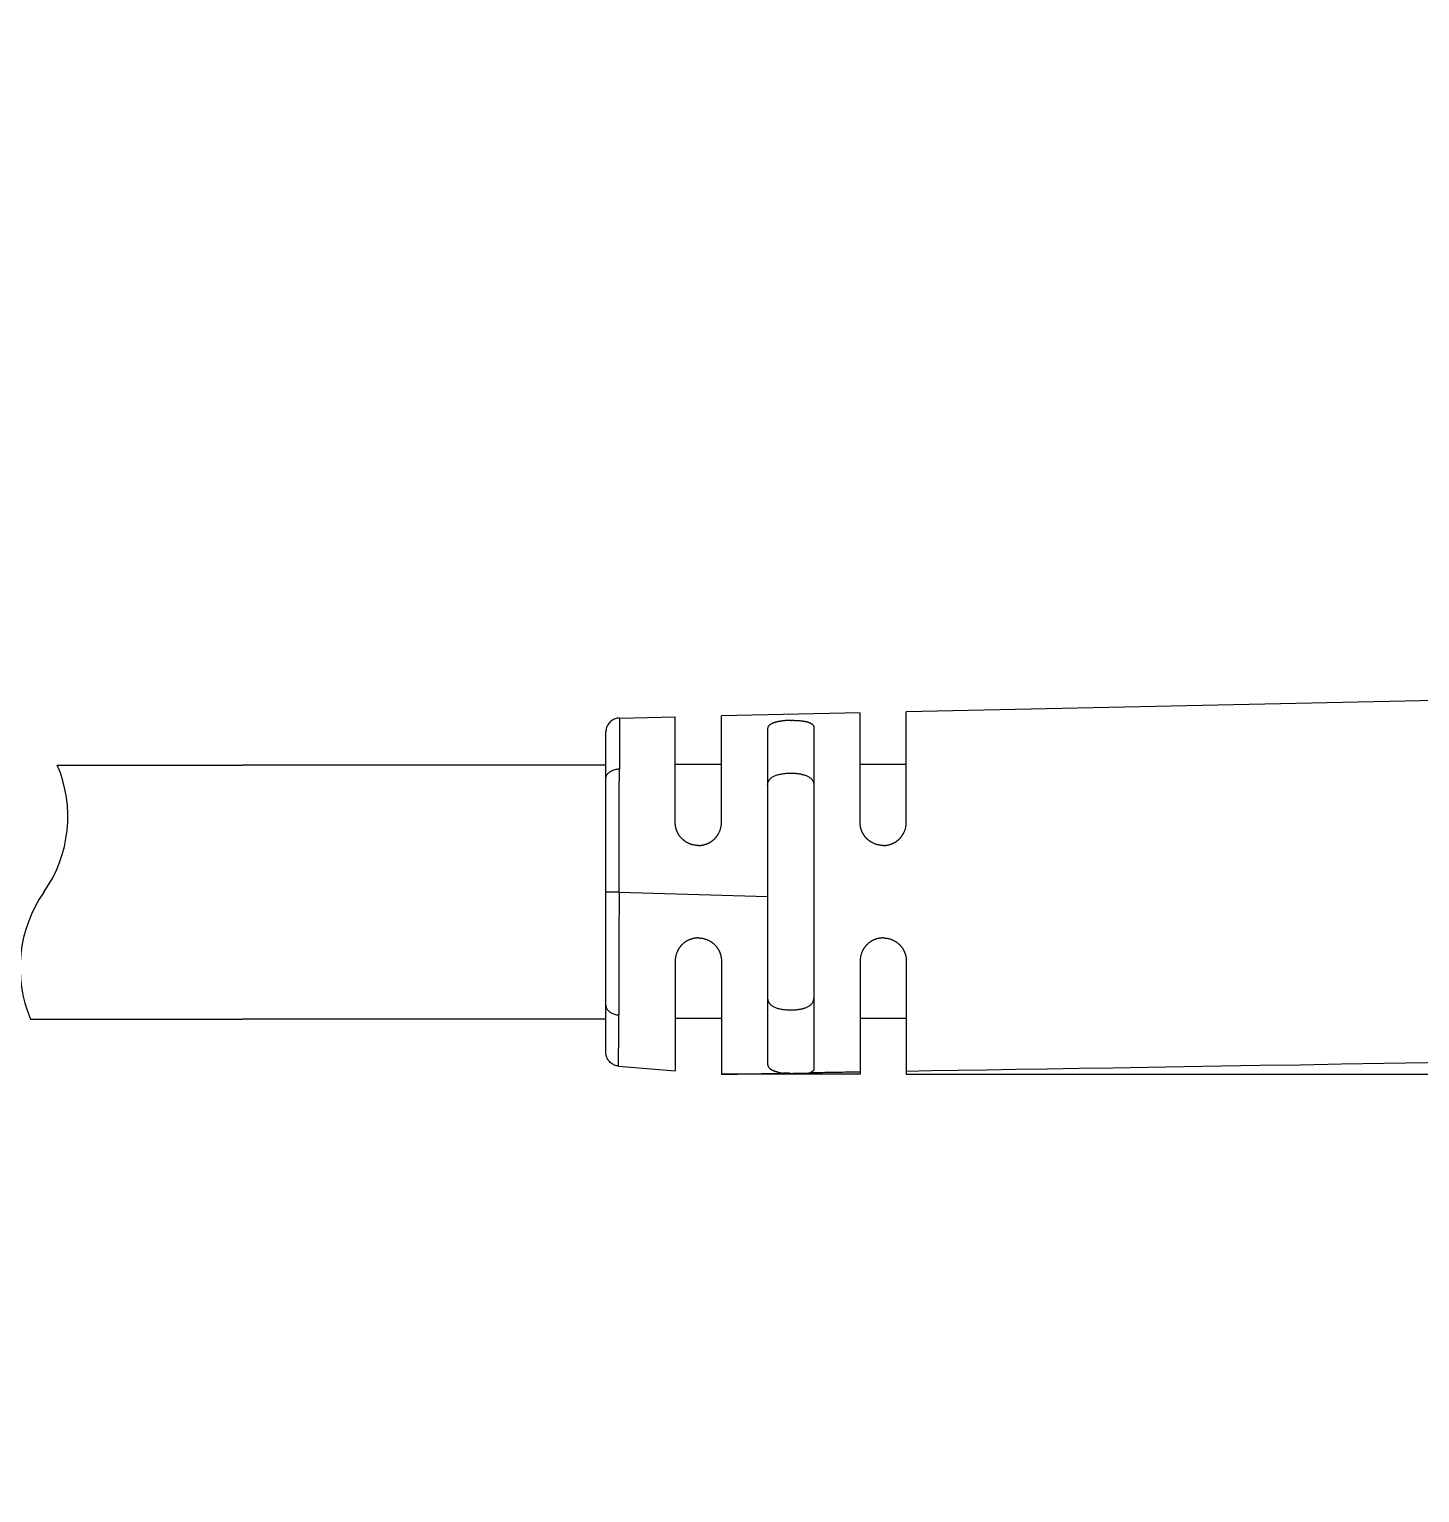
# Model space of a CAD drawing. Header units: inches. Extents: x 0 to 77285, y -118 to 40065.
# Drawn here: x 29430.18 to 29460.26, y 23130.04 to 23161.71 of the extents above; entities that cross this region are included whole.
import ezdxf

# ---------------------------------------------------------------- set-up
doc = ezdxf.new("R2010")
doc.units = ezdxf.units.IN
doc.header["$LTSCALE"] = 5
doc.header["$MEASUREMENT"] = 0
doc.linetypes.add('PHANTOM', pattern=[2.5, 1.25, -0.25, 0.25, -0.25, 0.25, -0.25])
doc.layers.add('33', color=3, linetype='PHANTOM', lineweight=9)
doc.layers.add('55', color=5, linetype='Continuous')

# ---------------------------------------------------------------- blocks, each defined once
blk = doc.blocks.new('A$C42c8eb8e')
for p, q in [((-42.004, 3.942), (-63.504, 3.942)), ((-42.004, 1.491), (-42.004, 3.942)), ((-41.004, 1.491), (-41.004, 3.942)), ((-41.004, 3.942), (-38.004, 3.942)), ((-40.004, -3.562), (-40.004, 3.817)), ((-38.004, 1.491), (-38.004, 3.942)), ((-35.78, 3.764), (-37.004, 3.864)), ((-37.004, 1.491), (-37.004, 3.864)), ((-39.004, -3.536), (-39.004, 3.731)), ((-35.504, 3.465), (-35.504, -3.465)), ((-42.004, 2.738), (-41.004, 2.738)), ((-38.004, 2.738), (-37.004, 2.738)), ((-35.504, 2.75), (-27.642, 2.75)), ((-23.056, 2.75), (-27.642, 2.75)), ((-35.789, 0), (-39.004, 0.097)), ((-35.789, 0), (-35.504, 0)), ((-42.004, -1.509), (-42.004, -3.898)), ((-41.004, -1.509), (-41.004, -3.877)), ((-38.004, -1.509), (-38.004, -3.812)), ((-37.004, -1.509), (-37.004, -3.791)), ((-42.004, -2.762), (-41.004, -2.762)), ((-38.004, -2.762), (-37.004, -2.762)), ((-35.798, -3.765), (-35.795, -2.667)), ((-35.504, -2.75), (-27.642, -2.75)), ((-23.636, -2.75), (-27.642, -2.75)), ((-35.798, -3.765), (-37.004, -3.791)), ((-63.504, -4.361), (-42.004, -3.898)), ((-41.004, -3.877), (-38.004, -3.812))]:
    blk.add_line(p, q)
for points in [[(-58.336, 3.612), (-57.278, 3.63), (-56.243, 3.647), (-55.23, 3.663), (-54.241, 3.68), (-53.275, 3.696), (-52.334, 3.711), (-51.418, 3.726), (-50.527, 3.741), (-49.662, 3.755), (-48.823, 3.768), (-48.011, 3.781), (-47.227, 3.794), (-46.47, 3.806), (-45.743, 3.818), (-45.044, 3.829), (-44.375, 3.84), (-43.736, 3.85), (-43.127, 3.86), (-42.55, 3.869), (-42.004, 3.878)], [(-41.004, 3.894), (-40.95, 3.895), (-40.895, 3.896), (-40.841, 3.897), (-40.786, 3.897), (-40.732, 3.898), (-40.677, 3.899), (-40.623, 3.9), (-40.568, 3.901), (-40.514, 3.902), (-40.46, 3.903), (-40.406, 3.904), (-40.352, 3.904), (-40.297, 3.905), (-40.243, 3.906), (-40.189, 3.907), (-40.135, 3.908), (-40.081, 3.909), (-40.028, 3.91), (-39.974, 3.91), (-39.92, 3.911)], [(-40.004, 3.817), (-40.004, 3.819), (-40.004, 3.821), (-40.004, 3.823), (-40.004, 3.825), (-40.004, 3.826), (-40.003, 3.828), (-40.003, 3.83), (-40.003, 3.832), (-40.002, 3.834), (-40.002, 3.835), (-40.002, 3.837), (-40.001, 3.839), (-40.001, 3.841), (-40, 3.842), (-39.999, 3.844), (-39.999, 3.846), (-39.998, 3.847), (-39.997, 3.849), (-39.997, 3.851), (-39.996, 3.852), (-39.995, 3.855), (-39.993, 3.857), (-39.992, 3.859), (-39.991, 3.861), (-39.989, 3.863), (-39.987, 3.865), (-39.986, 3.868), (-39.984, 3.87), (-39.982, 3.872), (-39.98, 3.874), (-39.978, 3.876), (-39.976, 3.878), (-39.974, 3.88), (-39.972, 3.882), (-39.97, 3.884), (-39.967, 3.885), (-39.965, 3.887), (-39.962, 3.889), (-39.96, 3.891), (-39.957, 3.893), (-39.955, 3.894), (-39.954, 3.895), (-39.952, 3.896), (-39.95, 3.897), (-39.949, 3.898), (-39.947, 3.899), (-39.945, 3.9), (-39.943, 3.901), (-39.942, 3.901), (-39.94, 3.902), (-39.938, 3.903), (-39.936, 3.904), (-39.934, 3.905), (-39.932, 3.906), (-39.93, 3.907), (-39.928, 3.908), (-39.926, 3.909), (-39.924, 3.91), (-39.922, 3.91), (-39.92, 3.911)], [(-39.504, 3.922), (-39.531, 3.922), (-39.558, 3.921), (-39.585, 3.921), (-39.61, 3.921), (-39.635, 3.921), (-39.659, 3.921), (-39.683, 3.92), (-39.706, 3.92), (-39.728, 3.919), (-39.75, 3.919), (-39.771, 3.918), (-39.791, 3.918), (-39.81, 3.917), (-39.828, 3.916), (-39.846, 3.916), (-39.862, 3.915), (-39.878, 3.914), (-39.893, 3.913), (-39.907, 3.912), (-39.92, 3.911)], [(-39.504, 3.922), (-39.495, 3.922), (-39.485, 3.922), (-39.476, 3.922), (-39.467, 3.921), (-39.458, 3.921), (-39.449, 3.921), (-39.441, 3.921), (-39.432, 3.921), (-39.424, 3.921), (-39.415, 3.921), (-39.407, 3.921), (-39.4, 3.921), (-39.392, 3.921), (-39.384, 3.921), (-39.377, 3.921), (-39.369, 3.921), (-39.362, 3.921), (-39.355, 3.921), (-39.349, 3.921), (-39.342, 3.92)], [(-38.004, 3.942), (-38.03, 3.941), (-38.062, 3.941), (-38.099, 3.94), (-38.14, 3.939), (-38.186, 3.939), (-38.237, 3.938), (-38.292, 3.937), (-38.352, 3.936), (-38.415, 3.935), (-38.483, 3.934), (-38.554, 3.933), (-38.629, 3.932), (-38.708, 3.93), (-38.79, 3.929), (-38.875, 3.928), (-38.963, 3.926), (-39.054, 3.925), (-39.147, 3.923), (-39.244, 3.922), (-39.342, 3.92)], [(-39.004, 3.731), (-39.004, 3.732), (-39.004, 3.733), (-39.004, 3.734), (-39.004, 3.735), (-39.004, 3.736), (-39.004, 3.737), (-39.004, 3.738), (-39.004, 3.739), (-39.005, 3.74), (-39.005, 3.741), (-39.005, 3.742), (-39.005, 3.742), (-39.005, 3.743), (-39.005, 3.744), (-39.005, 3.745), (-39.005, 3.746), (-39.006, 3.747), (-39.006, 3.748), (-39.006, 3.749), (-39.006, 3.75), (-39.007, 3.753), (-39.008, 3.756), (-39.009, 3.759), (-39.01, 3.762), (-39.011, 3.765), (-39.012, 3.768), (-39.014, 3.771), (-39.015, 3.774), (-39.017, 3.776), (-39.019, 3.779), (-39.02, 3.782), (-39.022, 3.785), (-39.024, 3.788), (-39.027, 3.791), (-39.029, 3.793), (-39.031, 3.796), (-39.034, 3.799), (-39.036, 3.802), (-39.039, 3.804), (-39.042, 3.807), (-39.044, 3.809), (-39.046, 3.811), (-39.048, 3.813), (-39.051, 3.815), (-39.053, 3.817), (-39.055, 3.819), (-39.058, 3.821), (-39.06, 3.823), (-39.063, 3.824), (-39.065, 3.826), (-39.068, 3.828), (-39.071, 3.83), (-39.074, 3.832), (-39.076, 3.834), (-39.079, 3.835), (-39.082, 3.837), (-39.085, 3.839), (-39.088, 3.841), (-39.091, 3.843), (-39.095, 3.844), (-39.098, 3.846), (-39.101, 3.848), (-39.105, 3.85), (-39.108, 3.851), (-39.111, 3.853), (-39.115, 3.855), (-39.118, 3.856), (-39.122, 3.858), (-39.126, 3.86), (-39.129, 3.861), (-39.133, 3.863), (-39.137, 3.865), (-39.141, 3.866), (-39.145, 3.868), (-39.149, 3.869), (-39.153, 3.871), (-39.157, 3.872), (-39.161, 3.874), (-39.165, 3.876), (-39.169, 3.877), (-39.173, 3.878), (-39.177, 3.88), (-39.182, 3.881), (-39.186, 3.883), (-39.19, 3.884), (-39.194, 3.885), (-39.199, 3.887), (-39.203, 3.888), (-39.207, 3.889), (-39.212, 3.891), (-39.216, 3.892), (-39.221, 3.893), (-39.225, 3.894), (-39.23, 3.896), (-39.234, 3.897), (-39.239, 3.898), (-39.243, 3.899), (-39.248, 3.901), (-39.253, 3.902), (-39.258, 3.903), (-39.262, 3.904), (-39.266, 3.905), (-39.27, 3.906), (-39.274, 3.907), (-39.278, 3.908), (-39.282, 3.909), (-39.286, 3.909), (-39.29, 3.91), (-39.295, 3.911), (-39.299, 3.912), (-39.303, 3.913), (-39.307, 3.914), (-39.312, 3.915), (-39.316, 3.916), (-39.32, 3.916), (-39.325, 3.917), (-39.329, 3.918), (-39.333, 3.919), (-39.338, 3.92), (-39.342, 3.92)], [(-35.78, 3.764), (-35.78, 3.715), (-35.78, 3.665), (-35.78, 3.615), (-35.78, 3.563), (-35.78, 3.512), (-35.78, 3.459), (-35.78, 3.406), (-35.781, 3.353), (-35.781, 3.298), (-35.781, 3.243), (-35.781, 3.188), (-35.781, 3.131), (-35.781, 3.074), (-35.781, 3.017), (-35.782, 2.958), (-35.782, 2.9), (-35.782, 2.84), (-35.782, 2.78), (-35.782, 2.719), (-35.782, 2.657)], [(-35.78, 3.764), (-35.757, 3.761), (-35.734, 3.757), (-35.712, 3.751), (-35.691, 3.743), (-35.671, 3.734), (-35.651, 3.723), (-35.633, 3.711), (-35.615, 3.698), (-35.599, 3.684), (-35.583, 3.668), (-35.569, 3.652), (-35.556, 3.634), (-35.545, 3.615), (-35.534, 3.596), (-35.525, 3.576), (-35.518, 3.555), (-35.512, 3.533), (-35.508, 3.511), (-35.505, 3.488), (-35.504, 3.465)], [(-39.504, 2.55), (-39.522, 2.549), (-39.54, 2.549), (-39.557, 2.548), (-39.574, 2.548), (-39.591, 2.547), (-39.608, 2.545), (-39.624, 2.544), (-39.639, 2.542), (-39.655, 2.54), (-39.67, 2.538), (-39.684, 2.536), (-39.699, 2.534), (-39.712, 2.531), (-39.726, 2.529), (-39.739, 2.526), (-39.752, 2.523), (-39.764, 2.52), (-39.776, 2.517), (-39.787, 2.514), (-39.798, 2.51), (-39.816, 2.504), (-39.834, 2.498), (-39.851, 2.491), (-39.867, 2.483), (-39.882, 2.475), (-39.897, 2.467), (-39.911, 2.458), (-39.924, 2.448), (-39.936, 2.438), (-39.947, 2.428), (-39.958, 2.417), (-39.967, 2.405), (-39.976, 2.393), (-39.983, 2.38), (-39.989, 2.367), (-39.995, 2.353), (-39.999, 2.339), (-40.002, 2.324), (-40.004, 2.309), (-40.004, 2.293)], [(-39.004, 2.293), (-39.004, 2.304), (-39.005, 2.314), (-39.007, 2.325), (-39.009, 2.335), (-39.011, 2.344), (-39.014, 2.354), (-39.017, 2.363), (-39.021, 2.372), (-39.026, 2.381), (-39.03, 2.389), (-39.036, 2.397), (-39.041, 2.405), (-39.047, 2.413), (-39.054, 2.42), (-39.06, 2.427), (-39.068, 2.434), (-39.075, 2.441), (-39.083, 2.447), (-39.091, 2.453), (-39.1, 2.459), (-39.112, 2.467), (-39.126, 2.475), (-39.141, 2.483), (-39.156, 2.49), (-39.172, 2.497), (-39.189, 2.503), (-39.207, 2.509), (-39.226, 2.515), (-39.245, 2.52), (-39.265, 2.525), (-39.286, 2.53), (-39.308, 2.534), (-39.33, 2.537), (-39.353, 2.541), (-39.377, 2.543), (-39.401, 2.545), (-39.426, 2.547), (-39.451, 2.549), (-39.477, 2.549), (-39.504, 2.55)], [(-35.789, 0), (-35.788, 0.144), (-35.788, 0.289), (-35.788, 0.435), (-35.787, 0.58), (-35.787, 0.726), (-35.787, 0.871), (-35.786, 1.015), (-35.786, 1.157), (-35.785, 1.299), (-35.785, 1.438), (-35.785, 1.575), (-35.785, 1.709), (-35.784, 1.84), (-35.784, 1.969), (-35.784, 2.093), (-35.783, 2.215), (-35.783, 2.332), (-35.783, 2.445), (-35.782, 2.553), (-35.782, 2.657)], [(-35.504, 2.446), (-35.505, 2.463), (-35.508, 2.479), (-35.512, 2.495), (-35.518, 2.51), (-35.526, 2.525), (-35.535, 2.539), (-35.545, 2.553), (-35.557, 2.566), (-35.57, 2.579), (-35.584, 2.59), (-35.6, 2.601), (-35.617, 2.612), (-35.634, 2.621), (-35.653, 2.629), (-35.673, 2.637), (-35.693, 2.643), (-35.714, 2.648), (-35.736, 2.653), (-35.759, 2.656), (-35.782, 2.657)], [(-41.504, 0.991), (-41.516, 0.992), (-41.529, 0.992), (-41.541, 0.993), (-41.553, 0.994), (-41.565, 0.995), (-41.578, 0.997), (-41.59, 0.999), (-41.602, 1.001), (-41.614, 1.004), (-41.626, 1.007), (-41.638, 1.01), (-41.65, 1.013), (-41.662, 1.017), (-41.674, 1.021), (-41.685, 1.025), (-41.697, 1.03), (-41.708, 1.035), (-41.719, 1.04), (-41.73, 1.045), (-41.741, 1.051), (-41.746, 1.054), (-41.751, 1.056), (-41.755, 1.059), (-41.76, 1.062), (-41.765, 1.065), (-41.77, 1.068), (-41.774, 1.071), (-41.779, 1.074), (-41.783, 1.077), (-41.788, 1.08), (-41.792, 1.083), (-41.797, 1.086), (-41.801, 1.089), (-41.806, 1.093), (-41.81, 1.096), (-41.814, 1.099), (-41.819, 1.103), (-41.823, 1.106), (-41.827, 1.11), (-41.831, 1.113), (-41.836, 1.117), (-41.84, 1.121), (-41.844, 1.125), (-41.848, 1.129), (-41.853, 1.133), (-41.857, 1.137), (-41.861, 1.141), (-41.865, 1.145), (-41.869, 1.149), (-41.873, 1.154), (-41.877, 1.158), (-41.881, 1.162), (-41.884, 1.167), (-41.888, 1.171), (-41.892, 1.176), (-41.895, 1.18), (-41.899, 1.185), (-41.902, 1.189), (-41.906, 1.194), (-41.909, 1.198), (-41.913, 1.203), (-41.916, 1.208), (-41.919, 1.212), (-41.922, 1.217), (-41.925, 1.222), (-41.928, 1.227), (-41.931, 1.232), (-41.934, 1.236), (-41.937, 1.241), (-41.94, 1.246), (-41.943, 1.251), (-41.945, 1.256), (-41.948, 1.261), (-41.951, 1.266), (-41.953, 1.271), (-41.956, 1.276), (-41.958, 1.282), (-41.96, 1.287), (-41.963, 1.292), (-41.965, 1.297), (-41.968, 1.304), (-41.971, 1.311), (-41.973, 1.318), (-41.976, 1.326), (-41.978, 1.333), (-41.981, 1.34), (-41.983, 1.348), (-41.985, 1.355), (-41.987, 1.362), (-41.989, 1.37), (-41.991, 1.377), (-41.993, 1.384), (-41.994, 1.392), (-41.996, 1.399), (-41.997, 1.407), (-41.998, 1.414), (-41.999, 1.422), (-42, 1.429), (-42.001, 1.437), (-42.002, 1.444), (-42.002, 1.447), (-42.002, 1.449), (-42.003, 1.451), (-42.003, 1.454), (-42.003, 1.456), (-42.003, 1.458), (-42.003, 1.461), (-42.003, 1.463), (-42.003, 1.465), (-42.004, 1.468), (-42.004, 1.47), (-42.004, 1.473), (-42.004, 1.475), (-42.004, 1.477), (-42.004, 1.48), (-42.004, 1.482), (-42.004, 1.484), (-42.004, 1.487), (-42.004, 1.489), (-42.004, 1.491)], [(-41.504, 0.991), (-41.502, 0.991), (-41.499, 0.991), (-41.497, 0.991), (-41.494, 0.991), (-41.492, 0.992), (-41.489, 0.992), (-41.487, 0.992), (-41.484, 0.992), (-41.482, 0.992), (-41.479, 0.992), (-41.477, 0.992), (-41.474, 0.992), (-41.472, 0.992), (-41.47, 0.993), (-41.467, 0.993), (-41.465, 0.993), (-41.462, 0.993), (-41.46, 0.993), (-41.457, 0.994), (-41.455, 0.994), (-41.447, 0.995), (-41.439, 0.996), (-41.431, 0.997), (-41.423, 0.998), (-41.415, 0.999), (-41.408, 1.001), (-41.4, 1.002), (-41.392, 1.004), (-41.384, 1.006), (-41.377, 1.008), (-41.369, 1.01), (-41.361, 1.012), (-41.354, 1.015), (-41.346, 1.017), (-41.339, 1.02), (-41.331, 1.022), (-41.324, 1.025), (-41.316, 1.028), (-41.309, 1.031), (-41.302, 1.034), (-41.297, 1.036), (-41.291, 1.039), (-41.286, 1.041), (-41.281, 1.044), (-41.276, 1.047), (-41.271, 1.049), (-41.265, 1.052), (-41.26, 1.055), (-41.255, 1.058), (-41.25, 1.061), (-41.245, 1.064), (-41.24, 1.067), (-41.235, 1.07), (-41.231, 1.073), (-41.226, 1.076), (-41.221, 1.079), (-41.216, 1.083), (-41.211, 1.086), (-41.207, 1.089), (-41.202, 1.093), (-41.198, 1.096), (-41.193, 1.1), (-41.188, 1.104), (-41.184, 1.107), (-41.179, 1.111), (-41.175, 1.115), (-41.171, 1.119), (-41.166, 1.123), (-41.162, 1.127), (-41.158, 1.131), (-41.154, 1.135), (-41.15, 1.139), (-41.146, 1.143), (-41.142, 1.147), (-41.138, 1.151), (-41.134, 1.156), (-41.13, 1.16), (-41.126, 1.164), (-41.122, 1.169), (-41.119, 1.173), (-41.115, 1.177), (-41.112, 1.182), (-41.108, 1.186), (-41.105, 1.19), (-41.102, 1.195), (-41.099, 1.199), (-41.095, 1.203), (-41.092, 1.208), (-41.089, 1.212), (-41.086, 1.217), (-41.083, 1.222), (-41.08, 1.226), (-41.077, 1.231), (-41.075, 1.235), (-41.072, 1.24), (-41.069, 1.245), (-41.067, 1.249), (-41.064, 1.254), (-41.061, 1.259), (-41.059, 1.264), (-41.054, 1.274), (-41.049, 1.285), (-41.044, 1.296), (-41.039, 1.307), (-41.035, 1.318), (-41.031, 1.329), (-41.028, 1.341), (-41.024, 1.352), (-41.021, 1.363), (-41.018, 1.375), (-41.015, 1.386), (-41.013, 1.398), (-41.011, 1.41), (-41.009, 1.421), (-41.008, 1.433), (-41.006, 1.445), (-41.005, 1.456), (-41.005, 1.468), (-41.004, 1.48), (-41.004, 1.491)], [(-37.504, 0.991), (-37.517, 0.992), (-37.529, 0.992), (-37.542, 0.993), (-37.554, 0.994), (-37.567, 0.996), (-37.58, 0.997), (-37.592, 0.999), (-37.605, 1.002), (-37.617, 1.005), (-37.629, 1.008), (-37.642, 1.011), (-37.654, 1.015), (-37.666, 1.019), (-37.678, 1.023), (-37.69, 1.027), (-37.701, 1.032), (-37.713, 1.037), (-37.724, 1.043), (-37.736, 1.048), (-37.747, 1.054), (-37.751, 1.057), (-37.756, 1.06), (-37.761, 1.062), (-37.766, 1.065), (-37.77, 1.068), (-37.775, 1.071), (-37.779, 1.074), (-37.784, 1.077), (-37.789, 1.08), (-37.793, 1.083), (-37.797, 1.086), (-37.802, 1.09), (-37.806, 1.093), (-37.811, 1.096), (-37.815, 1.1), (-37.819, 1.103), (-37.823, 1.107), (-37.828, 1.11), (-37.832, 1.114), (-37.836, 1.117), (-37.84, 1.121), (-37.844, 1.125), (-37.848, 1.129), (-37.853, 1.133), (-37.857, 1.137), (-37.861, 1.141), (-37.865, 1.145), (-37.869, 1.149), (-37.873, 1.153), (-37.877, 1.158), (-37.88, 1.162), (-37.884, 1.166), (-37.888, 1.171), (-37.891, 1.175), (-37.895, 1.18), (-37.899, 1.184), (-37.902, 1.189), (-37.905, 1.193), (-37.909, 1.198), (-37.912, 1.202), (-37.915, 1.207), (-37.919, 1.212), (-37.922, 1.216), (-37.925, 1.221), (-37.928, 1.226), (-37.931, 1.231), (-37.934, 1.235), (-37.936, 1.24), (-37.939, 1.245), (-37.942, 1.25), (-37.945, 1.255), (-37.947, 1.26), (-37.95, 1.265), (-37.952, 1.27), (-37.955, 1.275), (-37.957, 1.28), (-37.959, 1.285), (-37.962, 1.29), (-37.964, 1.295), (-37.966, 1.3), (-37.969, 1.307), (-37.972, 1.314), (-37.974, 1.321), (-37.977, 1.328), (-37.979, 1.336), (-37.982, 1.343), (-37.984, 1.35), (-37.986, 1.357), (-37.988, 1.364), (-37.99, 1.372), (-37.991, 1.379), (-37.993, 1.386), (-37.994, 1.394), (-37.996, 1.401), (-37.997, 1.408), (-37.998, 1.416), (-37.999, 1.423), (-38, 1.43), (-38.001, 1.438), (-38.002, 1.445), (-38.002, 1.447), (-38.002, 1.45), (-38.003, 1.452), (-38.003, 1.454), (-38.003, 1.457), (-38.003, 1.459), (-38.003, 1.461), (-38.003, 1.464), (-38.003, 1.466), (-38.004, 1.468), (-38.004, 1.471), (-38.004, 1.473), (-38.004, 1.475), (-38.004, 1.478), (-38.004, 1.48), (-38.004, 1.482), (-38.004, 1.484), (-38.004, 1.487), (-38.004, 1.489), (-38.004, 1.491)], [(-37.504, 0.991), (-37.502, 0.991), (-37.499, 0.991), (-37.497, 0.991), (-37.494, 0.991), (-37.492, 0.992), (-37.489, 0.992), (-37.487, 0.992), (-37.484, 0.992), (-37.482, 0.992), (-37.479, 0.992), (-37.477, 0.992), (-37.474, 0.992), (-37.472, 0.992), (-37.47, 0.993), (-37.467, 0.993), (-37.465, 0.993), (-37.462, 0.993), (-37.46, 0.993), (-37.457, 0.994), (-37.455, 0.994), (-37.447, 0.995), (-37.439, 0.996), (-37.431, 0.997), (-37.423, 0.998), (-37.416, 0.999), (-37.408, 1.001), (-37.4, 1.002), (-37.392, 1.004), (-37.384, 1.006), (-37.377, 1.008), (-37.369, 1.01), (-37.361, 1.012), (-37.354, 1.015), (-37.346, 1.017), (-37.339, 1.02), (-37.331, 1.022), (-37.324, 1.025), (-37.317, 1.028), (-37.309, 1.031), (-37.302, 1.034), (-37.297, 1.036), (-37.292, 1.039), (-37.287, 1.041), (-37.281, 1.044), (-37.276, 1.046), (-37.271, 1.049), (-37.266, 1.052), (-37.261, 1.055), (-37.256, 1.057), (-37.251, 1.06), (-37.246, 1.063), (-37.241, 1.066), (-37.236, 1.069), (-37.231, 1.073), (-37.226, 1.076), (-37.222, 1.079), (-37.217, 1.082), (-37.212, 1.086), (-37.207, 1.089), (-37.203, 1.092), (-37.198, 1.096), (-37.194, 1.099), (-37.189, 1.103), (-37.185, 1.107), (-37.18, 1.11), (-37.176, 1.114), (-37.172, 1.118), (-37.167, 1.122), (-37.163, 1.126), (-37.159, 1.13), (-37.155, 1.134), (-37.151, 1.138), (-37.147, 1.142), (-37.143, 1.146), (-37.139, 1.15), (-37.135, 1.154), (-37.131, 1.159), (-37.127, 1.163), (-37.123, 1.167), (-37.12, 1.172), (-37.116, 1.176), (-37.113, 1.18), (-37.11, 1.184), (-37.106, 1.189), (-37.103, 1.193), (-37.1, 1.197), (-37.097, 1.202), (-37.094, 1.206), (-37.091, 1.21), (-37.088, 1.215), (-37.085, 1.219), (-37.082, 1.224), (-37.079, 1.228), (-37.076, 1.233), (-37.073, 1.238), (-37.071, 1.242), (-37.068, 1.247), (-37.065, 1.252), (-37.063, 1.256), (-37.06, 1.261), (-37.055, 1.272), (-37.05, 1.283), (-37.045, 1.294), (-37.04, 1.305), (-37.036, 1.316), (-37.032, 1.327), (-37.028, 1.339), (-37.025, 1.35), (-37.021, 1.362), (-37.018, 1.374), (-37.016, 1.385), (-37.013, 1.397), (-37.011, 1.409), (-37.009, 1.421), (-37.008, 1.432), (-37.006, 1.444), (-37.005, 1.456), (-37.005, 1.468), (-37.004, 1.48), (-37.004, 1.491)], [(-35.789, 0), (-35.789, -0.154), (-35.789, -0.306), (-35.79, -0.457), (-35.79, -0.606), (-35.79, -0.754), (-35.791, -0.9), (-35.791, -1.043), (-35.791, -1.185), (-35.792, -1.324), (-35.792, -1.461), (-35.792, -1.596), (-35.793, -1.727), (-35.793, -1.856), (-35.793, -1.982), (-35.794, -2.105), (-35.794, -2.224), (-35.794, -2.34), (-35.795, -2.453), (-35.795, -2.562), (-35.795, -2.667)], [(-41.504, -1.009), (-41.507, -1.009), (-41.509, -1.009), (-41.512, -1.009), (-41.514, -1.009), (-41.516, -1.009), (-41.519, -1.009), (-41.521, -1.009), (-41.524, -1.009), (-41.526, -1.009), (-41.529, -1.009), (-41.531, -1.009), (-41.534, -1.009), (-41.536, -1.01), (-41.539, -1.01), (-41.541, -1.01), (-41.544, -1.01), (-41.546, -1.01), (-41.549, -1.011), (-41.551, -1.011), (-41.554, -1.011), (-41.561, -1.012), (-41.569, -1.013), (-41.577, -1.014), (-41.585, -1.015), (-41.593, -1.017), (-41.6, -1.018), (-41.608, -1.02), (-41.616, -1.021), (-41.623, -1.023), (-41.631, -1.025), (-41.639, -1.027), (-41.646, -1.029), (-41.654, -1.032), (-41.661, -1.034), (-41.669, -1.037), (-41.676, -1.039), (-41.684, -1.042), (-41.691, -1.045), (-41.698, -1.048), (-41.705, -1.051), (-41.711, -1.053), (-41.716, -1.056), (-41.721, -1.058), (-41.726, -1.061), (-41.732, -1.063), (-41.737, -1.066), (-41.742, -1.069), (-41.747, -1.072), (-41.752, -1.074), (-41.757, -1.077), (-41.762, -1.08), (-41.767, -1.083), (-41.772, -1.086), (-41.777, -1.089), (-41.782, -1.093), (-41.786, -1.096), (-41.791, -1.099), (-41.796, -1.102), (-41.8, -1.106), (-41.805, -1.109), (-41.81, -1.113), (-41.814, -1.116), (-41.819, -1.12), (-41.823, -1.124), (-41.828, -1.127), (-41.832, -1.131), (-41.836, -1.135), (-41.841, -1.139), (-41.845, -1.143), (-41.849, -1.147), (-41.853, -1.151), (-41.857, -1.155), (-41.861, -1.159), (-41.865, -1.163), (-41.869, -1.167), (-41.873, -1.171), (-41.877, -1.176), (-41.881, -1.18), (-41.885, -1.184), (-41.888, -1.188), (-41.892, -1.193), (-41.895, -1.197), (-41.898, -1.201), (-41.902, -1.205), (-41.905, -1.21), (-41.908, -1.214), (-41.911, -1.218), (-41.914, -1.223), (-41.917, -1.227), (-41.92, -1.231), (-41.923, -1.236), (-41.926, -1.24), (-41.929, -1.245), (-41.932, -1.249), (-41.934, -1.254), (-41.937, -1.258), (-41.94, -1.263), (-41.942, -1.268), (-41.945, -1.272), (-41.947, -1.277), (-41.953, -1.288), (-41.958, -1.299), (-41.963, -1.31), (-41.968, -1.321), (-41.972, -1.333), (-41.976, -1.344), (-41.98, -1.356), (-41.984, -1.367), (-41.987, -1.379), (-41.99, -1.391), (-41.993, -1.402), (-41.995, -1.414), (-41.997, -1.426), (-41.999, -1.438), (-42.001, -1.45), (-42.002, -1.462), (-42.003, -1.473), (-42.004, -1.485), (-42.004, -1.497), (-42.004, -1.509)], [(-41.504, -1.009), (-41.491, -1.009), (-41.478, -1.009), (-41.465, -1.01), (-41.452, -1.011), (-41.439, -1.013), (-41.426, -1.015), (-41.413, -1.017), (-41.4, -1.02), (-41.387, -1.023), (-41.374, -1.026), (-41.361, -1.03), (-41.349, -1.034), (-41.336, -1.038), (-41.324, -1.042), (-41.312, -1.047), (-41.3, -1.052), (-41.288, -1.058), (-41.276, -1.064), (-41.265, -1.07), (-41.254, -1.076), (-41.249, -1.079), (-41.244, -1.081), (-41.24, -1.084), (-41.235, -1.087), (-41.231, -1.09), (-41.226, -1.093), (-41.221, -1.096), (-41.217, -1.099), (-41.213, -1.102), (-41.208, -1.106), (-41.204, -1.109), (-41.199, -1.112), (-41.195, -1.116), (-41.191, -1.119), (-41.187, -1.122), (-41.183, -1.126), (-41.178, -1.129), (-41.174, -1.133), (-41.17, -1.136), (-41.166, -1.14), (-41.162, -1.144), (-41.158, -1.148), (-41.154, -1.152), (-41.15, -1.156), (-41.146, -1.16), (-41.142, -1.164), (-41.138, -1.168), (-41.134, -1.172), (-41.131, -1.176), (-41.127, -1.18), (-41.123, -1.185), (-41.12, -1.189), (-41.116, -1.193), (-41.112, -1.198), (-41.109, -1.202), (-41.106, -1.207), (-41.102, -1.211), (-41.099, -1.216), (-41.096, -1.22), (-41.093, -1.225), (-41.089, -1.229), (-41.086, -1.234), (-41.083, -1.238), (-41.08, -1.243), (-41.078, -1.248), (-41.075, -1.252), (-41.072, -1.257), (-41.069, -1.262), (-41.067, -1.267), (-41.064, -1.272), (-41.061, -1.276), (-41.059, -1.281), (-41.056, -1.286), (-41.054, -1.291), (-41.052, -1.296), (-41.049, -1.301), (-41.047, -1.306), (-41.045, -1.311), (-41.043, -1.316), (-41.041, -1.321), (-41.038, -1.328), (-41.035, -1.335), (-41.033, -1.342), (-41.03, -1.349), (-41.028, -1.356), (-41.026, -1.363), (-41.024, -1.37), (-41.022, -1.377), (-41.02, -1.384), (-41.018, -1.391), (-41.016, -1.398), (-41.015, -1.405), (-41.013, -1.413), (-41.012, -1.42), (-41.011, -1.427), (-41.01, -1.434), (-41.009, -1.442), (-41.008, -1.449), (-41.007, -1.456), (-41.006, -1.463), (-41.006, -1.466), (-41.006, -1.468), (-41.006, -1.47), (-41.005, -1.472), (-41.005, -1.475), (-41.005, -1.477), (-41.005, -1.479), (-41.005, -1.481), (-41.005, -1.484), (-41.005, -1.486), (-41.005, -1.488), (-41.004, -1.49), (-41.004, -1.493), (-41.004, -1.495), (-41.004, -1.497), (-41.004, -1.5), (-41.004, -1.502), (-41.004, -1.504), (-41.004, -1.506), (-41.004, -1.509)], [(-37.504, -1.009), (-37.507, -1.009), (-37.509, -1.009), (-37.512, -1.009), (-37.514, -1.009), (-37.516, -1.009), (-37.519, -1.009), (-37.521, -1.009), (-37.524, -1.009), (-37.526, -1.009), (-37.529, -1.009), (-37.531, -1.009), (-37.534, -1.009), (-37.536, -1.01), (-37.539, -1.01), (-37.541, -1.01), (-37.544, -1.01), (-37.546, -1.01), (-37.549, -1.011), (-37.551, -1.011), (-37.554, -1.011), (-37.561, -1.012), (-37.569, -1.013), (-37.577, -1.014), (-37.585, -1.015), (-37.593, -1.017), (-37.6, -1.018), (-37.608, -1.02), (-37.616, -1.021), (-37.624, -1.023), (-37.631, -1.025), (-37.639, -1.027), (-37.646, -1.029), (-37.654, -1.032), (-37.662, -1.034), (-37.669, -1.037), (-37.676, -1.039), (-37.684, -1.042), (-37.691, -1.045), (-37.698, -1.048), (-37.706, -1.051), (-37.711, -1.053), (-37.716, -1.056), (-37.721, -1.058), (-37.727, -1.061), (-37.732, -1.063), (-37.737, -1.066), (-37.742, -1.069), (-37.747, -1.072), (-37.752, -1.075), (-37.757, -1.077), (-37.762, -1.08), (-37.767, -1.083), (-37.772, -1.086), (-37.777, -1.09), (-37.782, -1.093), (-37.787, -1.096), (-37.791, -1.099), (-37.796, -1.103), (-37.801, -1.106), (-37.805, -1.109), (-37.81, -1.113), (-37.814, -1.117), (-37.819, -1.12), (-37.823, -1.124), (-37.828, -1.128), (-37.832, -1.131), (-37.837, -1.135), (-37.841, -1.139), (-37.845, -1.143), (-37.849, -1.147), (-37.854, -1.151), (-37.858, -1.155), (-37.862, -1.159), (-37.866, -1.163), (-37.87, -1.167), (-37.874, -1.172), (-37.877, -1.176), (-37.881, -1.18), (-37.885, -1.185), (-37.889, -1.189), (-37.892, -1.193), (-37.895, -1.197), (-37.899, -1.202), (-37.902, -1.206), (-37.905, -1.21), (-37.908, -1.214), (-37.912, -1.219), (-37.915, -1.223), (-37.918, -1.228), (-37.921, -1.232), (-37.924, -1.237), (-37.927, -1.241), (-37.929, -1.246), (-37.932, -1.25), (-37.935, -1.255), (-37.938, -1.259), (-37.94, -1.264), (-37.943, -1.269), (-37.945, -1.273), (-37.948, -1.278), (-37.953, -1.289), (-37.958, -1.3), (-37.963, -1.311), (-37.968, -1.322), (-37.972, -1.333), (-37.976, -1.345), (-37.98, -1.356), (-37.984, -1.368), (-37.987, -1.379), (-37.99, -1.391), (-37.993, -1.403), (-37.995, -1.415), (-37.997, -1.426), (-37.999, -1.438), (-38.001, -1.45), (-38.002, -1.462), (-38.003, -1.474), (-38.004, -1.485), (-38.004, -1.497), (-38.004, -1.509)], [(-37.504, -1.009), (-37.491, -1.009), (-37.478, -1.009), (-37.465, -1.01), (-37.452, -1.011), (-37.439, -1.013), (-37.426, -1.015), (-37.413, -1.017), (-37.4, -1.02), (-37.388, -1.023), (-37.375, -1.026), (-37.362, -1.029), (-37.35, -1.033), (-37.337, -1.037), (-37.325, -1.042), (-37.313, -1.047), (-37.301, -1.052), (-37.289, -1.057), (-37.278, -1.063), (-37.266, -1.069), (-37.255, -1.075), (-37.251, -1.078), (-37.246, -1.08), (-37.241, -1.083), (-37.237, -1.086), (-37.232, -1.089), (-37.227, -1.092), (-37.223, -1.095), (-37.218, -1.098), (-37.214, -1.101), (-37.21, -1.105), (-37.205, -1.108), (-37.201, -1.111), (-37.196, -1.114), (-37.192, -1.118), (-37.188, -1.121), (-37.184, -1.125), (-37.18, -1.128), (-37.176, -1.132), (-37.172, -1.135), (-37.167, -1.139), (-37.163, -1.143), (-37.159, -1.147), (-37.155, -1.151), (-37.151, -1.155), (-37.147, -1.159), (-37.143, -1.163), (-37.139, -1.167), (-37.135, -1.171), (-37.132, -1.175), (-37.128, -1.179), (-37.124, -1.184), (-37.121, -1.188), (-37.117, -1.192), (-37.113, -1.197), (-37.11, -1.201), (-37.106, -1.206), (-37.103, -1.21), (-37.1, -1.215), (-37.096, -1.219), (-37.093, -1.224), (-37.09, -1.228), (-37.087, -1.233), (-37.084, -1.237), (-37.081, -1.242), (-37.078, -1.247), (-37.075, -1.251), (-37.073, -1.256), (-37.07, -1.261), (-37.067, -1.266), (-37.064, -1.271), (-37.062, -1.275), (-37.059, -1.28), (-37.057, -1.285), (-37.054, -1.29), (-37.052, -1.295), (-37.05, -1.3), (-37.047, -1.305), (-37.045, -1.31), (-37.043, -1.315), (-37.041, -1.32), (-37.038, -1.327), (-37.036, -1.334), (-37.033, -1.341), (-37.031, -1.348), (-37.028, -1.355), (-37.026, -1.362), (-37.024, -1.369), (-37.022, -1.376), (-37.02, -1.383), (-37.018, -1.391), (-37.017, -1.398), (-37.015, -1.405), (-37.014, -1.412), (-37.012, -1.419), (-37.011, -1.427), (-37.01, -1.434), (-37.009, -1.441), (-37.008, -1.449), (-37.007, -1.456), (-37.006, -1.463), (-37.006, -1.465), (-37.006, -1.468), (-37.006, -1.47), (-37.005, -1.472), (-37.005, -1.474), (-37.005, -1.477), (-37.005, -1.479), (-37.005, -1.481), (-37.005, -1.484), (-37.005, -1.486), (-37.005, -1.488), (-37.004, -1.49), (-37.004, -1.493), (-37.004, -1.495), (-37.004, -1.497), (-37.004, -1.5), (-37.004, -1.502), (-37.004, -1.504), (-37.004, -1.506), (-37.004, -1.509)], [(-39.504, -2.574), (-39.522, -2.574), (-39.54, -2.573), (-39.557, -2.573), (-39.574, -2.572), (-39.591, -2.571), (-39.608, -2.57), (-39.624, -2.568), (-39.639, -2.567), (-39.655, -2.565), (-39.67, -2.563), (-39.684, -2.561), (-39.699, -2.558), (-39.712, -2.556), (-39.726, -2.553), (-39.739, -2.55), (-39.752, -2.547), (-39.764, -2.544), (-39.776, -2.541), (-39.787, -2.538), (-39.798, -2.535), (-39.816, -2.528), (-39.834, -2.522), (-39.851, -2.515), (-39.867, -2.507), (-39.882, -2.499), (-39.897, -2.491), (-39.911, -2.482), (-39.924, -2.473), (-39.936, -2.463), (-39.947, -2.452), (-39.958, -2.441), (-39.967, -2.43), (-39.976, -2.417), (-39.983, -2.405), (-39.989, -2.392), (-39.995, -2.378), (-39.999, -2.364), (-40.002, -2.349), (-40.004, -2.333), (-40.004, -2.317)], [(-39.004, -2.317), (-39.004, -2.328), (-39.005, -2.339), (-39.007, -2.349), (-39.009, -2.359), (-39.011, -2.369), (-39.014, -2.378), (-39.017, -2.387), (-39.021, -2.396), (-39.026, -2.405), (-39.03, -2.413), (-39.036, -2.422), (-39.041, -2.429), (-39.047, -2.437), (-39.054, -2.444), (-39.06, -2.452), (-39.068, -2.458), (-39.075, -2.465), (-39.083, -2.472), (-39.091, -2.478), (-39.1, -2.484), (-39.112, -2.492), (-39.126, -2.5), (-39.141, -2.507), (-39.156, -2.514), (-39.172, -2.521), (-39.189, -2.528), (-39.207, -2.534), (-39.226, -2.539), (-39.245, -2.545), (-39.265, -2.55), (-39.286, -2.554), (-39.308, -2.558), (-39.33, -2.562), (-39.353, -2.565), (-39.377, -2.568), (-39.401, -2.57), (-39.426, -2.572), (-39.451, -2.573), (-39.477, -2.574), (-39.504, -2.574)], [(-35.504, -2.454), (-35.505, -2.471), (-35.508, -2.488), (-35.513, -2.504), (-35.519, -2.52), (-35.527, -2.535), (-35.536, -2.55), (-35.547, -2.564), (-35.56, -2.577), (-35.574, -2.59), (-35.589, -2.602), (-35.605, -2.613), (-35.623, -2.623), (-35.641, -2.633), (-35.661, -2.641), (-35.681, -2.648), (-35.703, -2.654), (-35.725, -2.659), (-35.748, -2.663), (-35.771, -2.665), (-35.795, -2.667)], [(-35.798, -3.765), (-35.773, -3.763), (-35.75, -3.76), (-35.727, -3.755), (-35.705, -3.748), (-35.683, -3.74), (-35.662, -3.729), (-35.643, -3.718), (-35.624, -3.705), (-35.606, -3.69), (-35.59, -3.675), (-35.574, -3.658), (-35.56, -3.64), (-35.548, -3.621), (-35.537, -3.601), (-35.527, -3.58), (-35.519, -3.559), (-35.513, -3.536), (-35.508, -3.513), (-35.505, -3.489), (-35.504, -3.465)], [(-39.504, -3.716), (-39.517, -3.716), (-39.529, -3.717), (-39.542, -3.717), (-39.555, -3.717), (-39.568, -3.717), (-39.58, -3.716), (-39.593, -3.716), (-39.605, -3.716), (-39.618, -3.715), (-39.63, -3.715), (-39.643, -3.714), (-39.655, -3.714), (-39.667, -3.713), (-39.679, -3.712), (-39.691, -3.711), (-39.703, -3.71), (-39.714, -3.709), (-39.726, -3.708), (-39.737, -3.706), (-39.748, -3.705), (-39.753, -3.704), (-39.758, -3.703), (-39.762, -3.703), (-39.767, -3.702), (-39.772, -3.701), (-39.776, -3.701), (-39.781, -3.7), (-39.785, -3.699), (-39.79, -3.698), (-39.794, -3.698), (-39.799, -3.697), (-39.803, -3.696), (-39.808, -3.695), (-39.812, -3.694), (-39.816, -3.693), (-39.82, -3.692), (-39.825, -3.692), (-39.829, -3.691), (-39.833, -3.69), (-39.837, -3.689), (-39.841, -3.688), (-39.846, -3.687), (-39.85, -3.686), (-39.854, -3.684), (-39.858, -3.683), (-39.862, -3.682), (-39.866, -3.681), (-39.87, -3.68), (-39.874, -3.679), (-39.878, -3.677), (-39.881, -3.676), (-39.885, -3.675), (-39.889, -3.674), (-39.892, -3.672), (-39.896, -3.671), (-39.899, -3.67), (-39.903, -3.668), (-39.906, -3.667), (-39.91, -3.666), (-39.913, -3.664), (-39.916, -3.663), (-39.919, -3.662), (-39.922, -3.66), (-39.925, -3.659), (-39.928, -3.657), (-39.931, -3.656), (-39.934, -3.654), (-39.937, -3.653), (-39.94, -3.651), (-39.942, -3.65), (-39.945, -3.648), (-39.948, -3.646), (-39.95, -3.645), (-39.953, -3.643), (-39.955, -3.642), (-39.957, -3.64), (-39.96, -3.638), (-39.962, -3.637), (-39.964, -3.635), (-39.966, -3.633), (-39.969, -3.631), (-39.972, -3.628), (-39.974, -3.626), (-39.977, -3.623), (-39.979, -3.621), (-39.982, -3.618), (-39.984, -3.616), (-39.986, -3.613), (-39.988, -3.611), (-39.99, -3.608), (-39.991, -3.605), (-39.993, -3.603), (-39.995, -3.6), (-39.996, -3.597), (-39.997, -3.595), (-39.998, -3.592), (-39.999, -3.589), (-40, -3.586), (-40.001, -3.583), (-40.002, -3.581), (-40.002, -3.58), (-40.002, -3.579), (-40.003, -3.578), (-40.003, -3.577), (-40.003, -3.576), (-40.003, -3.575), (-40.003, -3.574), (-40.003, -3.573), (-40.003, -3.572), (-40.004, -3.571), (-40.004, -3.571), (-40.004, -3.57), (-40.004, -3.569), (-40.004, -3.568), (-40.004, -3.567), (-40.004, -3.566), (-40.004, -3.565), (-40.004, -3.564), (-40.004, -3.563), (-40.004, -3.562)], [(-39.504, -3.716), (-39.502, -3.716), (-39.499, -3.716), (-39.497, -3.716), (-39.494, -3.716), (-39.492, -3.716), (-39.489, -3.716), (-39.487, -3.716), (-39.484, -3.716), (-39.482, -3.716), (-39.479, -3.716), (-39.477, -3.715), (-39.474, -3.715), (-39.472, -3.715), (-39.469, -3.715), (-39.467, -3.715), (-39.465, -3.715), (-39.462, -3.715), (-39.46, -3.715), (-39.457, -3.715), (-39.455, -3.714), (-39.447, -3.714), (-39.439, -3.714), (-39.431, -3.713), (-39.423, -3.713), (-39.415, -3.712), (-39.408, -3.712), (-39.4, -3.711), (-39.392, -3.71), (-39.384, -3.71), (-39.377, -3.709), (-39.369, -3.708), (-39.361, -3.707), (-39.354, -3.707), (-39.346, -3.706), (-39.339, -3.705), (-39.331, -3.704), (-39.324, -3.703), (-39.317, -3.702), (-39.309, -3.701), (-39.302, -3.7), (-39.297, -3.699), (-39.292, -3.699), (-39.286, -3.698), (-39.281, -3.697), (-39.276, -3.696), (-39.271, -3.695), (-39.266, -3.694), (-39.261, -3.693), (-39.255, -3.692), (-39.25, -3.692), (-39.245, -3.691), (-39.241, -3.69), (-39.236, -3.689), (-39.231, -3.688), (-39.226, -3.687), (-39.221, -3.686), (-39.216, -3.684), (-39.212, -3.683), (-39.207, -3.682), (-39.202, -3.681), (-39.198, -3.68), (-39.193, -3.679), (-39.189, -3.678), (-39.184, -3.677), (-39.18, -3.675), (-39.176, -3.674), (-39.171, -3.673), (-39.167, -3.672), (-39.163, -3.67), (-39.158, -3.669), (-39.154, -3.668), (-39.15, -3.666), (-39.146, -3.665), (-39.142, -3.664), (-39.138, -3.662), (-39.134, -3.661), (-39.13, -3.659), (-39.127, -3.658), (-39.123, -3.657), (-39.119, -3.655), (-39.116, -3.654), (-39.112, -3.652), (-39.109, -3.651), (-39.106, -3.649), (-39.103, -3.648), (-39.099, -3.647), (-39.096, -3.645), (-39.093, -3.644), (-39.09, -3.642), (-39.087, -3.64), (-39.084, -3.639), (-39.081, -3.637), (-39.078, -3.636), (-39.076, -3.634), (-39.073, -3.633), (-39.07, -3.631), (-39.068, -3.629), (-39.065, -3.628), (-39.063, -3.626), (-39.06, -3.624), (-39.055, -3.621), (-39.05, -3.617), (-39.045, -3.613), (-39.04, -3.609), (-39.036, -3.605), (-39.032, -3.6), (-39.028, -3.596), (-39.024, -3.592), (-39.021, -3.587), (-39.018, -3.583), (-39.016, -3.579), (-39.013, -3.574), (-39.011, -3.569), (-39.009, -3.565), (-39.008, -3.56), (-39.006, -3.556), (-39.005, -3.551), (-39.005, -3.546), (-39.004, -3.541), (-39.004, -3.536)]]:
    blk.add_lwpolyline(points)
for centre, start, end in [((-25.677, 1.636), 324.9444, 23.0267), ((-21.014, -1.636), 144.9444, 203.0267)]:
    blk.add_arc(centre, 2.848, start, end)
blk = doc.blocks.new('A$C740f11e8')
at = {"layer": '55'}
blk.add_blockref('A$C42c8eb8e', (-182.5, 37.5), dxfattribs=at)
blk = doc.blocks.new('A$Ca5de7116')
blk.add_blockref('A$C740f11e8', (0, 0))

msp = doc.modelspace()

# ---------------------------------------------------------------- linework, layer by layer
at = {"layer": '33'}
msp.add_arc((29714.6497809, 22932.05047629), 1449.76574449, 257.8470729196, 17.84707291956, dxfattribs=at)

# ---------------------------------------------------------------- block references
at = {"rotation": 180}
msp.add_blockref('A$Ca5de7116', (29224.6497809, 23180.53934497, 0), dxfattribs=at)

doc.saveas('drawing.dxf')
